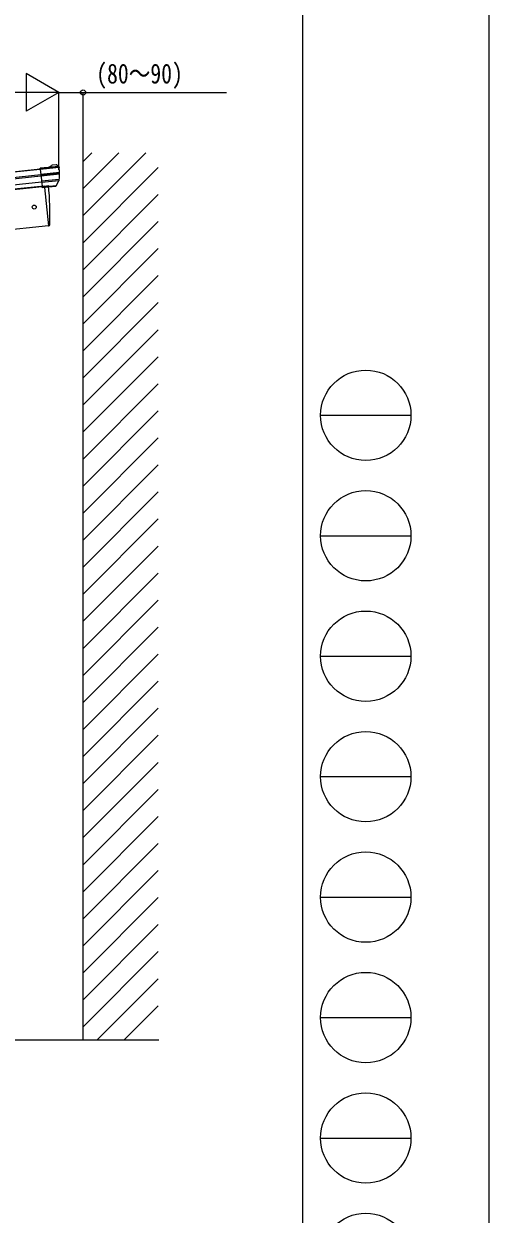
# Model space of a CAD drawing. Units: millimetres, scale not verified. Extents: x -8410 to 8410, y -5940 to 5940.
# Drawn here: x 6864 to 8410, y -3953 to 0 of the extents above; entities that cross this region are included whole.
import ezdxf
from ezdxf.enums import TextEntityAlignment as Align

# ---------------------------------------------------------------- set-up
doc = ezdxf.new("R2010")
doc.units = ezdxf.units.MM
doc.header["$LTSCALE"] = 30
for name, color, linetype in [('0-3_YKK_13', 4, 'Continuous'), ('0-4_YKK_A1', 4, 'Continuous'), ('0-5_YKK_D', 6, 'Continuous'), ('0-6_YKK_ZWAK', 7, 'Continuous')]:
    doc.layers.add(name, color=color, linetype=linetype)
doc.styles.add('ＭＳ ゴシック', font='')
doc.styles.get('ＭＳ ゴシック').set_extended_font_data('MS Gothic')

msp = doc.modelspace()

# ---------------------------------------------------------------- linework, layer by layer
at = {"layer": '0-3_YKK_13'}
for p, q in [((6980.86, -473.88), (6918.87, -480.4)), ((6980.78, -473.8), (6945.38, -477.53)), ((6971.65, -468.28), (6958.17, -469.7)), ((6975.32, -469.37), (6980.63, -473.67)), ((6945.34, -477.08), (6918.82, -479.87)), ((6918.87, -480.4), (6918.82, -479.87)), ((6919.18, -483.38), (6919.23, -483.85)), ((6981.89, -477.26), (6919.23, -483.85)), ((6919.23, -483.85), (6920.97, -500.4)), ((6982.95, -493.89), (6920.97, -500.4)), ((6920.97, -500.4), (6921.22, -502.74)), ((6982.98, -496.25), (6921.22, -502.74)), ((6921.22, -502.74), (6921.57, -506.08)), ((6982.99, -499.63), (6921.57, -506.08)), ((6921.57, -506.08), (6923.32, -522.72)), ((6981.89, -477.26), (6981.84, -476.79)), ((6982.18, -516.54), (6923.32, -522.73)), ((6982.18, -516.54), (6923.32, -522.72)), ((6923.32, -522.72), (6923.32, -522.73)), ((6923.32, -522.73), (6923.79, -527.2)), ((6981, -521.19), (6923.79, -527.2)), ((6923.79, -527.2), (6925.45, -543.02)), ((6971.59, -538.17), (6925.45, -543.02)), ((6925.45, -543.02), (6925.61, -544.51)), ((6969.15, -539.94), (6925.61, -544.51)), ((6932.57, -543.78), (6945.95, -671.08)), ((6971.46, -538.41), (6971.59, -538.17)), ((6971.59, -538.17), (6981, -521.19)), ((6981, -521.19), (6981.58, -520.15)), ((6982.18, -516.54), (6982.18, -516.54)), ((6945.95, -671.08), (6948, -670.79))]:
    msp.add_line(p, q, dxfattribs=at)
for points in [[(6945.38, -477.53), (6945.34, -477.08), (6956.94, -470.11)], [(6981.72, -475.69), (6981.84, -476.79), (6919.18, -483.38), (6918.87, -480.4)], [(6932.57, -543.78), (6932.05, -538.81), (6946.47, -537.29)]]:
    msp.add_lwpolyline(points, dxfattribs=at)
msp.add_circle((6899.16, -608.53), 6.5, dxfattribs=at)
for centre, radius, start, end in [((6958.48, -472.68), 3, 96, 121), ((6972.17, -473.26), 5, 51, 96), ((6978.74, -476), 3, 47.00829, 51), ((6978.74, -476), 3, 44.91872, 47.00829), ((6978.74, -476), 3, 6.00886, 44.90986), ((6780.99, -498.38), 202, 1.27412, 6), ((6780.99, -498.38), 202, 354.84216, 359.64598), ((6781, -498.38), 202, 0.60468, 1.27412), ((6780.99, -498.38), 202, 359.64598, 0.60468), ((6051.35, -630.87), 900, 357.63919, 5.96818), ((6968.84, -536.95), 3, 276, 331), ((6978.95, -518.7), 3, 331, 354.13916), ((6780.99, -498.38), 202, 354.13916, 354.83996), ((6947.59, -667.82), 3, 278, 357.63919)]:
    msp.add_arc(centre, radius, start, end, dxfattribs=at)
at = {"layer": '0-4_YKK_A1'}
for p, q in [((7060.99, -3373.65), (7060.99, -229.15)), ((7060.99, -457.47), (7090.47, -427.99)), ((7060.99, -547.27), (7180.28, -427.99)), ((7060.99, -637.07), (7270.08, -427.99)), ((4925.01, -691.44), (6919.02, -481.86)), ((4925.05, -691.86), (6919.07, -482.28)), ((4926.99, -710.33), (6921.01, -500.75)), ((4927.43, -714.51), (6921.45, -504.93)), ((7060.99, -726.88), (7310.99, -476.88)), ((4929.52, -734.37), (6923.54, -524.79)), ((6925.3, -541.53), (4931.28, -751.11)), ((6932.05, -538.81), (5004.21, -741.43)), ((7060.99, -816.68), (7310.99, -566.68)), ((6945.95, -671.08), (5018.11, -873.71)), ((7060.99, -906.48), (7310.99, -656.48)), ((7060.99, -996.28), (7310.99, -746.28)), ((7060.99, -1086.09), (7310.99, -836.09)), ((7060.99, -1175.89), (7310.99, -925.89)), ((7060.99, -1265.69), (7310.99, -1015.69)), ((7060.99, -1355.49), (7310.99, -1105.49)), ((7060.99, -1445.3), (7310.99, -1195.3)), ((7060.99, -1535.1), (7310.99, -1285.1)), ((7060.99, -1624.9), (7310.99, -1374.9)), ((7060.99, -1714.7), (7310.99, -1464.7)), ((7060.99, -1804.51), (7310.99, -1554.51)), ((7060.99, -1894.31), (7310.99, -1644.31)), ((7060.99, -1984.11), (7310.99, -1734.11)), ((7060.99, -2073.91), (7310.99, -1823.91)), ((7060.99, -2163.72), (7310.99, -1913.72)), ((7060.99, -2253.52), (7310.99, -2003.52)), ((7060.99, -2343.32), (7310.99, -2093.32)), ((7060.99, -2433.12), (7310.99, -2183.12)), ((7060.99, -2522.93), (7310.99, -2272.93)), ((7060.99, -2612.73), (7310.99, -2362.73)), ((7060.99, -2702.53), (7310.99, -2452.53)), ((7060.99, -2792.33), (7310.99, -2542.33)), ((7060.99, -2882.14), (7310.99, -2632.14)), ((7060.99, -2971.94), (7310.99, -2721.94)), ((7060.99, -3061.74), (7310.99, -2811.74)), ((7060.99, -3151.54), (7310.99, -2901.54)), ((7060.99, -3241.35), (7310.99, -2991.35)), ((7060.99, -3331.15), (7310.99, -3081.15)), ((7108.29, -3373.65), (7310.99, -3170.95)), ((7198.1, -3373.65), (7310.99, -3260.75)), ((7313.31, -3375.42), (6612.61, -3375.03))]:
    msp.add_line(p, q, dxfattribs=at)
at = {"layer": '0-5_YKK_D'}
for p, q in [((6980.99, -228.04), (6872.74, -165.54)), ((6872.74, -165.54), (6872.74, -290.54)), ((6980.99, -228.04), (6764.49, -228.04)), ((6980.99, -228.04), (6872.74, -290.54)), ((6980.99, -485.25), (6980.99, -227.04)), ((6980.99, -485.25), (6980.99, -227.04)), ((7060.99, -413.36), (7060.99, -227.04))]:
    msp.add_line(p, q, dxfattribs=at)
msp.add_lwpolyline([(6980.99, -228.04), (7060.99, -228.04), (7537.39, -228.04)], dxfattribs=at)
msp.add_circle((7060.99, -228.04), 8.5, dxfattribs=at)
at = {"layer": '0-6_YKK_ZWAK'}
for p, q in [((7790.04, 5550), (7790.04, -5050)), ((7850.04, -1300), (8150.04, -1300)), ((7850.04, -1700), (8150.04, -1700)), ((7850.04, -2100), (8150.04, -2100)), ((7850.04, -2500), (8150.04, -2500)), ((7850.04, -2900), (8150.04, -2900)), ((7850.04, -3300), (8150.04, -3300)), ((7850.04, -3700), (8150.04, -3700))]:
    msp.add_line(p, q, dxfattribs=at)
msp.add_lwpolyline([(-8410, -5940), (8410, -5940), (8410, 5940), (-8410, 5940)], close=True, dxfattribs=at)
for centre in [(8000.04, -1300), (8000.04, -1700), (8000.04, -2100), (8000.04, -2500), (8000.04, -2900), (8000.04, -3300), (8000.04, -3700), (8000.04, -4100)]:
    msp.add_circle(centre, 150, dxfattribs=at)

# ---------------------------------------------------------------- texts
at = {"layer": '0-5_YKK_D', "style": 'ＭＳ ゴシック', "width": 0.8}
msp.add_text('(80～90)', height=65.98, dxfattribs=at).set_placement((7104.99, -218.04), align=Align.BOTTOM_LEFT)

doc.saveas('drawing.dxf')
